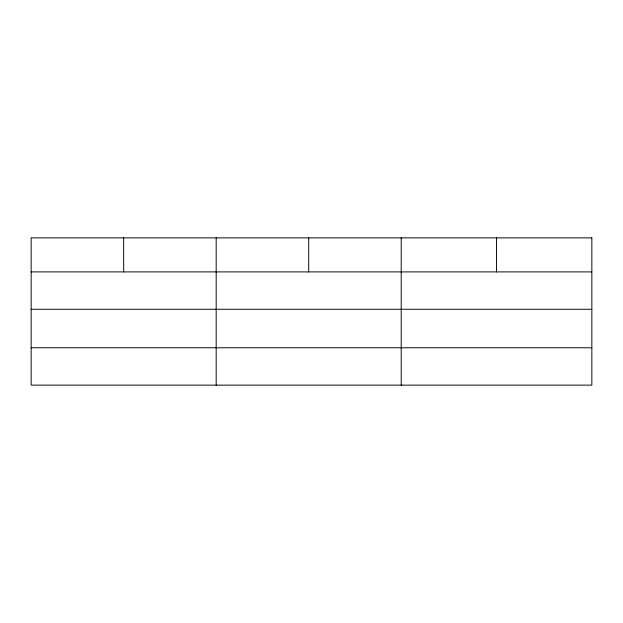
<?xml version="1.0" encoding="UTF-8"?>
<svg xmlns="http://www.w3.org/2000/svg" width="623" height="623" viewBox="0 0 623 623"><rect width="100%" height="100%" fill="white"/><g stroke="black" fill="none" stroke-linecap="round" stroke-linejoin="round"><path stroke-width="0.93" d="M31.15 271.908L591.85 271.908M31.15 309.273L591.85 309.273M31.15 347.766L591.85 347.766M496.531 237.869L496.531 271.908M401.212 237.869L401.212 385.131M308.697 237.869L308.697 271.908M216.181 237.869L216.181 385.131M123.666 237.869L123.666 271.908M591.85 237.869L31.15 237.869L31.15 385.131L591.85 385.131L591.85 237.869"/></g></svg>
